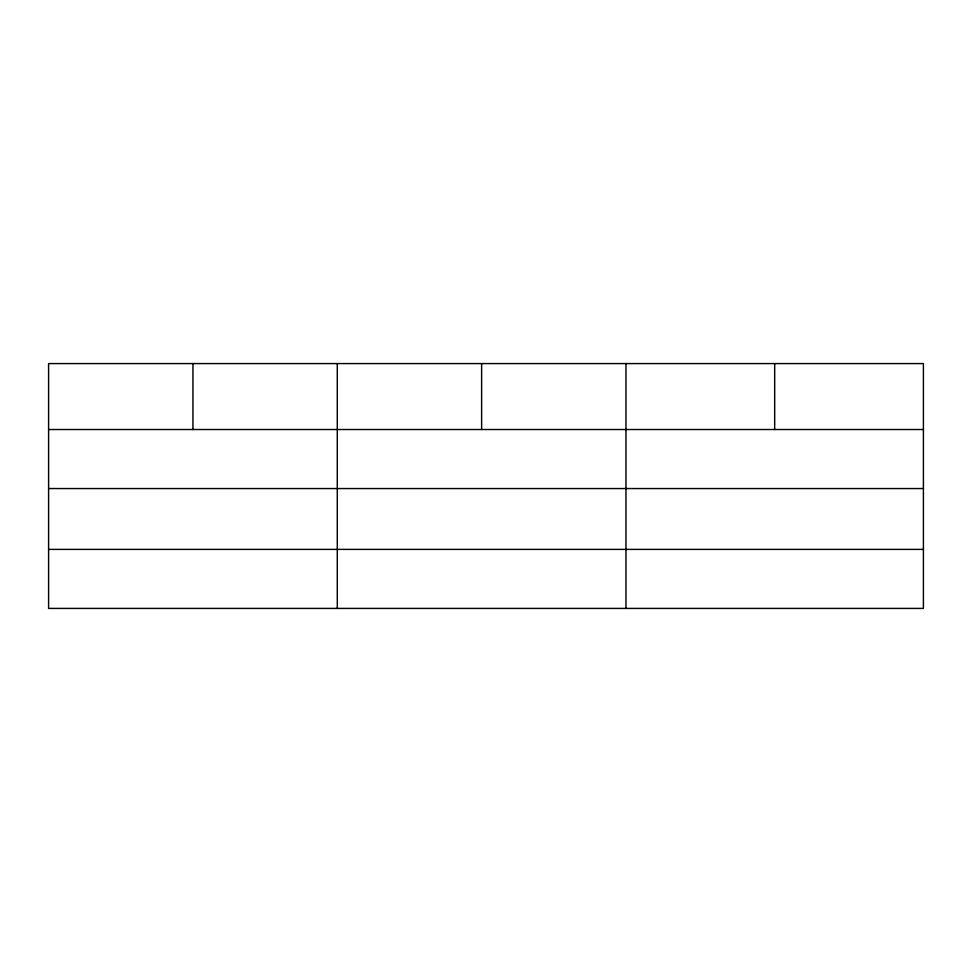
<?xml version="1.0" encoding="UTF-8"?>
<svg xmlns="http://www.w3.org/2000/svg" width="972" height="972" viewBox="0 0 972 972"><rect width="100%" height="100%" fill="white"/><g stroke="black" fill="none" stroke-linecap="round" stroke-linejoin="round"><path stroke-width="1.46" d="M923.4 488.552L923.4 363.577L48.6 363.577L48.6 608.423L923.4 608.423L923.4 488.552L48.6 488.552M48.6 429.515L923.4 429.515M48.6 549.387L923.4 549.387M774.684 363.577L774.684 429.515M625.968 363.577L625.968 608.423M481.626 363.577L481.626 429.515M337.284 363.577L337.284 608.423M192.942 363.577L192.942 429.515"/></g></svg>
